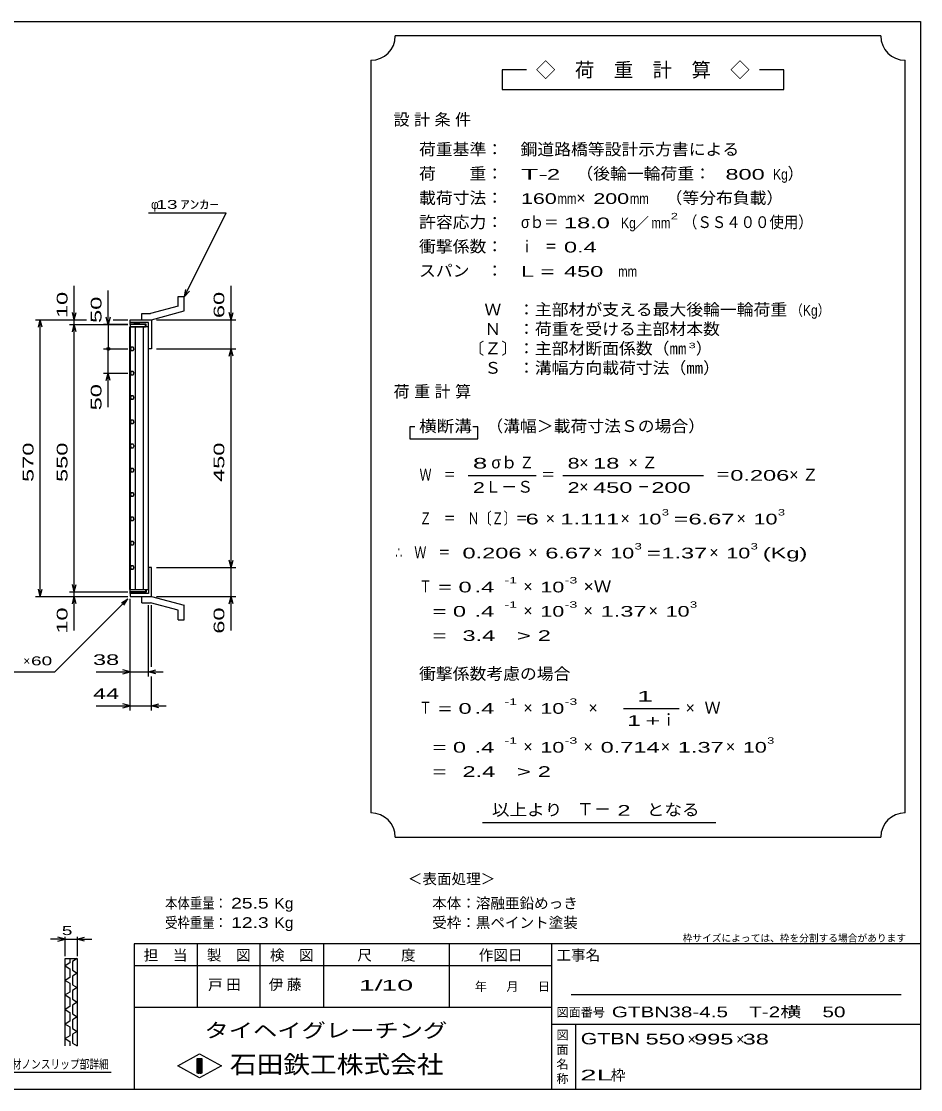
# Model space of a CAD drawing. Units: millimetres, scale not verified. Extents: x -1820 to 1736, y -1282 to 1048.
# Drawn here: x -116 to 1736, y -1152 to 1048 of the extents above; entities that cross this region are included whole.
import ezdxf
from ezdxf.enums import TextEntityAlignment as Align

# ---------------------------------------------------------------- set-up
doc = ezdxf.new("R2010")
doc.units = ezdxf.units.MM
doc.header["$LTSCALE"] = 10
for name, color, linetype, lineweight in [('0_2', 150, 'Continuous', 25), ('16', 3, 'Continuous', 25), ('19', 6, 'Continuous', 25), ('22', 4, 'Continuous', 25), ('24', 2, 'Continuous', 25), ('32', 4, 'Continuous', 25)]:
    doc.layers.add(name, color=color, linetype=linetype, lineweight=lineweight)
doc.styles.add('ベクトル', font='')
doc.styles.get('ベクトル').set_extended_font_data('ベクトル')

msp = doc.modelspace()

# ---------------------------------------------------------------- linework, layer by layer
at = {"layer": '0_2'}
for p, q in [((-1724, 1048.5), (1736, 1048.5)), ((1736, 1048.5), (1736, -1151.5)), ((1736, -851.5), (116, -851.5)), ((116, -851.5), (116, -1151.5)), ((246, -851.5), (246, -981.5)), ((376, -981.5), (376, -851.5)), ((506, -851.5), (506, -981.5)), ((766, -981.5), (766, -851.5)), ((976, -851.5), (976, -1151.5)), ((976, -896.5), (116, -896.5)), ((1696, -956.5), (1016, -956.5)), ((116, -981.5), (976, -981.5)), ((976, -1016.5), (1736, -1016.5)), ((1026, -1151.5), (1026, -1016.5)), ((206, -1102.5), (251, -1077.5)), ((251, -1077.5), (296, -1102.5)), ((246, -1087.5), (256, -1087.5)), ((246, -1117.5), (246, -1087.5)), ((246, -1087.5), (248, -1087.5)), ((248, -1087.5), (248, -1117.5)), ((250, -1117.5), (250, -1087.5)), ((250, -1087.5), (252, -1087.5)), ((252, -1087.5), (252, -1117.5)), ((254, -1117.5), (254, -1087.5)), ((254, -1087.5), (256, -1087.5)), ((256, -1087.5), (256, -1117.5)), ((256, -1087.5), (256, -1117.5)), ((251, -1127.5), (206, -1102.5)), ((256, -1117.5), (246, -1117.5)), ((248, -1117.5), (250, -1117.5)), ((296, -1102.5), (251, -1127.5)), ((252, -1117.5), (254, -1117.5)), ((1736, -1151.5), (-1724, -1151.5))]:
    msp.add_line(p, q, dxfattribs=at)
at = {"layer": '16'}
for p, q in [((107.3, -121.5), (107.3, 419.5)), ((107.3, 419.5), (108, 419.5)), ((140, 424), (108, 424)), ((108, 424), (108, 419.5)), ((108, 419.5), (140, 419.5)), ((108, 419.5), (108, -121.5)), ((146, 419.5), (108, 419.5)), ((113, 425), (109, 425)), ((122, 427), (113, 425)), ((118.5, 419.5), (118.5, -121.5)), ((131, 425), (122, 427)), ((141, 425), (131, 425)), ((135.5, -121.5), (135.5, 419.5)), ((140, 419.5), (140, 424)), ((141, 419.5), (141, 425)), ((146, -121.5), (146, 419.5)), ((109.98, 377.45), (108, 373.97)), ((113.98, 377.48), (109.98, 377.45)), ((116, 374), (113.98, 377.48)), ((114.02, 370.55), (116, 374.03)), ((108, 373.97), (110.02, 370.52)), ((110.02, 370.52), (114.02, 370.55)), ((109.98, 327.45), (108, 323.97)), ((108, 323.97), (110.02, 320.52)), ((113.98, 327.48), (109.98, 327.45)), ((110.02, 320.52), (114.02, 320.55)), ((116, 324), (113.98, 327.48)), ((114.02, 320.55), (116, 324.03)), ((109.98, 277.45), (108, 273.97)), ((108, 273.97), (110.02, 270.52)), ((113.98, 277.48), (109.98, 277.45)), ((110.02, 270.52), (114.02, 270.55)), ((116, 274), (113.98, 277.48)), ((114.02, 270.55), (116, 274.03)), ((109.98, 227.45), (108, 223.97)), ((108, 223.97), (110.02, 220.52)), ((113.98, 227.48), (109.98, 227.45)), ((110.02, 220.52), (114.02, 220.55)), ((116, 224), (113.98, 227.48)), ((114.02, 220.55), (116, 224.03)), ((109.98, 177.45), (108, 173.97)), ((113.98, 177.48), (109.98, 177.45)), ((116, 174), (113.98, 177.48)), ((108, 173.97), (110.02, 170.52)), ((110.02, 170.52), (114.02, 170.55)), ((114.02, 170.55), (116, 174.03)), ((109.98, 127.45), (108, 123.97)), ((108, 123.97), (110.02, 120.52)), ((113.98, 127.48), (109.98, 127.45)), ((110.02, 120.52), (114.02, 120.55)), ((116, 124), (113.98, 127.48)), ((114.02, 120.55), (116, 124.03)), ((109.98, 77.45), (108, 73.97)), ((108, 73.97), (110.02, 70.52)), ((113.98, 77.48), (109.98, 77.45)), ((110.02, 70.52), (114.02, 70.55)), ((116, 74), (113.98, 77.48)), ((114.02, 70.55), (116, 74.03)), ((109.98, 27.45), (108, 23.97)), ((108, 23.97), (110.02, 20.52)), ((113.98, 27.48), (109.98, 27.45)), ((116, 24), (113.98, 27.48)), ((114.02, 20.55), (116, 24.03)), ((110.02, 20.52), (114.02, 20.55)), ((109.98, -22.55), (108, -26.03)), ((108, -26.03), (110.02, -29.48)), ((113.98, -22.52), (109.98, -22.55)), ((110.02, -29.48), (114.02, -29.45)), ((116, -26), (113.98, -22.52)), ((114.02, -29.45), (116, -25.97)), ((109.98, -72.55), (108, -76.03)), ((108, -76.03), (110.02, -79.48)), ((113.98, -72.52), (109.98, -72.55)), ((110.02, -79.48), (114.02, -79.45)), ((116, -76), (113.98, -72.52)), ((114.02, -79.45), (116, -75.97)), ((108, -121.5), (107.3, -121.5)), ((108, -121.5), (140, -121.5)), ((108, -126), (108, -121.5)), ((108, -121.5), (146, -121.5)), ((140, -126), (108, -126)), ((113, -127), (109, -127)), ((122, -129), (113, -127)), ((131, -127), (122, -129)), ((141, -127), (131, -127)), ((140, -121.5), (140, -126)), ((141, -121.5), (141, -127))]:
    msp.add_line(p, q, dxfattribs=at)
at = {"layer": '19'}
for p, q in [((206.61, 462.1), (150.28, 447.01)), ((206.61, 482.12), (219.61, 482.12)), ((206.61, 462.1), (206.61, 482.12)), ((219.61, 452.12), (219.61, 482.12)), ((131.99, 447.01), (150.28, 447.01)), ((131.99, 434.01), (131.99, 447.01)), ((152, 434), (219.61, 452.12)), ((108, 424), (108, 434)), ((108, 428), (108, 434)), ((108, 434), (152, 434)), ((146, 428), (108, 428)), ((132, 434), (152, 434)), ((146, 374), (146, 428)), ((152, 434), (152, 374)), ((152, 374), (146, 374)), ((152, -76), (146, -76)), ((146, -76), (146, -130)), ((152, -136), (152, -76)), ((108, -130), (108, -120)), ((108, -130), (108, -136)), ((146, -130), (108, -130)), ((108, -136), (152, -136)), ((131.99, -149.01), (131.99, -136.01)), ((131.99, -149.01), (150.28, -149.01)), ((132, -136), (152, -136)), ((206.61, -164.1), (150.28, -149.01)), ((152, -136), (219.61, -154.12)), ((206.61, -184.12), (206.61, -164.1)), ((219.61, -184.12), (219.61, -154.12)), ((206.61, -184.12), (219.61, -184.12))]:
    msp.add_line(p, q, dxfattribs=at)
at = {"layer": '22'}
for p, q in [((146, 654), (306, 654)), ((220, 482), (306, 654)), ((-7, 434), (-7, 504)), ((63, 424), (63, 494)), ((220, 482), (223, 496.6)), ((220, 482), (230, 493)), ((316, 434), (316, 504)), ((-7, 434), (-11, 449)), ((-7, 434), (-3, 449)), ((316, 434), (312, 449)), ((316, 434), (320, 449)), ((-87, 434), (18, 434)), ((-81, 419), (-77, 434)), ((-73, 419), (-77, 434)), ((-77, -136), (-77, 434)), ((-17, 434), (18, 434)), ((-17, 424), (103, 424)), ((-11, 409), (-7, 424)), ((-7, 424), (-7, 434)), ((-3, 409), (-7, 424)), ((-7, -126), (-7, 424)), ((103, 424), (53, 424)), ((63, 424), (59, 439)), ((67, 439), (63, 424)), ((63, 424), (63, 374)), ((73, 434), (103, 434)), ((73, 434), (103, 434)), ((162, 434), (326, 434)), ((316, 374), (316, 434)), ((53, 374), (103, 374)), ((63, 324), (63, 374)), ((162, 374), (326, 374)), ((312, 359), (316, 374)), ((320, 359), (316, 374)), ((316, -76), (316, 374)), ((53, 324), (103, 324)), ((59, 309), (63, 324)), ((67, 309), (63, 324)), ((63, 254), (63, 324)), ((316, -76), (312, -61)), ((316, -76), (320, -61)), ((162, -76), (326, -76)), ((316, -136), (316, -76)), ((-77, -136), (-81, -121)), ((-77, -136), (-73, -121)), ((-17, -126), (103, -126)), ((-7, -126), (-11, -111)), ((-7, -126), (-3, -111)), ((-7, -136), (-7, -126)), ((-87, -136), (103, -136)), ((-47, -291), (103, -141)), ((-17, -136), (103, -136)), ((-11, -151), (-7, -136)), ((-3, -151), (-7, -136)), ((-7, -206), (-7, -136)), ((90, -149), (103, -141)), ((95, -154), (103, -141)), ((108, -301), (108, -141)), ((108, -371), (108, -141)), ((146, -301), (146, -154)), ((152, -281), (152, -154)), ((162, -136), (326, -136)), ((312, -151), (316, -136)), ((320, -151), (316, -136)), ((316, -206), (316, -136)), ((-247, -291), (-47, -291)), ((38, -291), (108, -291)), ((108, -291), (93, -287)), ((93, -295), (108, -291)), ((108, -291), (146, -291)), ((146, -291), (161, -287)), ((161, -295), (146, -291)), ((146, -291), (176, -291)), ((152, -371), (152, -301)), ((38, -361), (108, -361)), ((108, -361), (93, -357)), ((93, -365), (108, -361)), ((108, -361), (152, -361)), ((152, -361), (167, -357)), ((167, -365), (152, -361)), ((152, -361), (182, -361))]:
    msp.add_line(p, q, dxfattribs=at)
msp.add_circle((63, 374), 3, dxfattribs=at)
at = {"layer": '24', "color": 4}
for p, q in [((1654, 1018.5), (654, 1018.5)), ((604, 968.5), (604, -581.5)), ((1704, -581.5), (1704, 968.5)), ((924, 948.5), (874, 948.5)), ((874, 948.5), (874, 908.5)), ((1454, 948.5), (1404, 948.5)), ((1454, 908.5), (1454, 948.5)), ((874, 908.5), (1454, 908.5)), ((694, 213.5), (684, 213.5)), ((684, 213.5), (684, 188.5)), ((824, 213.5), (814, 213.5)), ((824, 188.5), (824, 213.5)), ((684, 188.5), (824, 188.5)), ((804, 113.5), (944, 113.5)), ((999, 113.5), (1289, 113.5)), ((1124, -366.5), (1239, -366.5)), ((834, -601.5), (1314, -601.5)), ((654, -631.5), (1654, -631.5))]:
    msp.add_line(p, q, dxfattribs=at)
for centre, start, end in [((604, 1018.5), 270, 0), ((1704, 1018.5), 180, 270), ((604, -631.5), 0, 90), ((1704, -631.5), 90, 180)]:
    msp.add_arc(centre, 50, start, end, dxfattribs=at)
at = {"layer": '32'}
for p, q in [((-26, -841.5), (-56, -841.5)), ((-26, -841.5), (-41, -837.5)), ((-41, -845.5), (-26, -841.5)), ((-26, -876.5), (-26, -836.5)), ((-26, -841.5), (-1, -841.5)), ((-1, -836.5), (-1, -876.5)), ((-1, -841.5), (14, -837.5)), ((14, -845.5), (-1, -841.5)), ((-1, -841.5), (29, -841.5)), ((-26, -881.5), (-1, -881.5)), ((-26, -1061.5), (-26, -881.5)), ((-16, -890.5), (-26, -896.5)), ((-26, -896.5), (-16, -902.5)), ((-16, -881.5), (-16, -890.5)), ((-1, -881.5), (-11, -887.5)), ((-11, -887.5), (-11, -905.5)), ((-1, -881.5), (-1, -1061.5)), ((-16, -920.5), (-26, -926.5)), ((-16, -902.5), (-16, -920.5)), ((-11, -905.5), (-1, -911.5)), ((-1, -911.5), (-11, -917.5)), ((-11, -917.5), (-11, -935.5)), ((-26, -926.5), (-16, -932.5)), ((-16, -932.5), (-16, -950.5)), ((-11, -935.5), (-1, -941.5)), ((-1, -941.5), (-11, -947.5)), ((-16, -950.5), (-26, -956.5)), ((-26, -956.5), (-16, -962.5)), ((-16, -962.5), (-16, -980.5)), ((-11, -947.5), (-11, -965.5)), ((-11, -965.5), (-1, -971.5)), ((-16, -980.5), (-26, -986.5)), ((-26, -986.5), (-16, -992.5)), ((-1, -971.5), (-11, -977.5)), ((-11, -977.5), (-11, -995.5)), ((-16, -1010.5), (-26, -1016.5)), ((-16, -992.5), (-16, -1010.5)), ((-11, -995.5), (-1, -1001.5)), ((-1, -1001.5), (-11, -1007.5)), ((-11, -1007.5), (-11, -1025.5)), ((-26, -1016.5), (-16, -1022.5)), ((-16, -1022.5), (-16, -1040.5)), ((-11, -1025.5), (-1, -1031.5)), ((-1, -1031.5), (-11, -1037.5)), ((-16, -1040.5), (-26, -1046.5)), ((-26, -1046.5), (-16, -1052.5)), ((-16, -1052.5), (-16, -1061.5)), ((-11, -1037.5), (-11, -1055.5)), ((-11, -1055.5), (-1, -1061.5)), ((69, -1116.5), (-186, -1116.5))]:
    msp.add_line(p, q, dxfattribs=at)

# ---------------------------------------------------------------- texts
at = {"layer": '0_2', "style": 'ベクトル'}
for s, height, p in [('枠サイズによっては、枠を分割する場合があります', 14.66, (1246, -839.5)), ('担\u3000当', 21.99, (136, -874.5)), ('製\u3000図', 21.99, (266, -874.5)), ('検\u3000図', 21.99, (396, -874.5)), ('尺\u3000\u3000度', 21.99, (576, -874.5)), ('作図日', 21.99, (826, -874.5)), ('工事名', 21.99, (986, -874.5)), ('年', 18.33, (818, -939)), ('月', 18.33, (883, -939)), ('日', 18.33, (948, -939)), ('図面番号', 18.33, (986, -992)), ('図', 18.33, (986, -1039)), ('面', 18.33, (986, -1069)), ('名', 18.33, (986, -1099)), ('称', 18.33, (986, -1129))]:
    msp.add_text(s, height=height, dxfattribs=at).set_placement(p, align=Align.MIDDLE_LEFT)
at = {"layer": '0_2', "color": 222, "style": 'ベクトル'}
for s, height, width, p in [('タイヘイグレーチング', 29.33, 1.25, (261, -1029.5)), ('石田鉄工株式会社', 36.66, 1.1, (313.5, -1099.5))]:
    msp.add_text(s, height=height, dxfattribs=dict(at, width=width)).set_placement(p, align=Align.MIDDLE_LEFT)
at = {"layer": '22', "color": 2, "style": 'ベクトル'}
for s, height, p in [('φ', 18.33, (151, 671.5)), ('×', 18.33, (-112, -268.5)), ('＜表面処理＞', 21.99, (680, -717.5)), ('本体：', 21.99, (730, -767.5)), ('溶融亜鉛めっき', 21.99, (820, -767.5)), ('受枠：', 21.99, (730, -807.5)), ('黒ペイント塗装', 21.99, (820, -807.5)), ('×', 21.99, (1256, -1047.5)), ('×', 21.99, (1356, -1047.5)), ('枠', 21.99, (1098, -1121.5))]:
    msp.add_text(s, height=height, dxfattribs=at).set_placement(p, align=Align.MIDDLE_LEFT)
for s, height, width, p in [(' 13 ', 18.33, 1.6, (151, 671.5)), ('ｱﾝｶｰ', 18.33, 1.6, (211, 671.5)), (' 60 ', 18.33, 1.6, (-107, -268.5)), (' 38 ', 21.99, 1.65, (18, -266)), (' 44 ', 21.99, 1.65, (18, -336)), ('本体重量：', 21.99, 0.85, (180, -767.5)), (' 25.5', 21.99, 1.35, (305, -767.5)), ('Kg', 21.99, 1.1, (405, -767.5)), ('受枠重量：', 21.99, 0.85, (180, -807.5)), (' 12.3', 21.99, 1.35, (305, -807.5)), ('Kg', 21.99, 1.1, (405, -807.5)), ('1/', 21.99, 2, (579, -936.5)), (' 10 ', 21.99, 2, (609, -936.5)), ('GTBN38-4.5\u3000T-2横\u300050  ', 21.99, 1.45, (1100, -991.5)), ('GTBN', 23.46, 1.4, (1036, -1046.5)), (' 550 ', 21.99, 1.65, (1156, -1047.5)), (' 995 ', 21.99, 1.65, (1256, -1047.5)), (' 38 ', 21.99, 1.65, (1356, -1047.5)), ('2L', 21.99, 2.05, (1035, -1121.5))]:
    msp.add_text(s, height=height, dxfattribs=dict(at, width=width)).set_placement(p, align=Align.MIDDLE_LEFT)
at = {"layer": '22', "color": 2, "style": 'ベクトル', "width": 1.65}
for s, p in [(' 10 ', (-32, 424)), (' 60 ', (291, 424)), (' 50 ', (38, 414)), (' 50 ', (38, 234)), (' 570 ', (-102, 86.5)), (' 550 ', (-32, 86.5)), (' 450 ', (291, 86.5)), (' 10 ', (-32, -226)), (' 60 ', (291, -226))]:
    msp.add_text(s, height=21.99, rotation=90, dxfattribs=at).set_placement(p, align=Align.MIDDLE_LEFT)
at = {"layer": '22', "color": 2, "char_height": 21.99, "attachment_point": 4, "style": 'ベクトル'}
for s, insert in [('\\T1.25;戸田\u3000', (268.5, -936.5)), ('\\T1.25;伊藤\u3000', (393.5, -936.5))]:
    msp.add_mtext(s, dxfattribs=dict(at, insert=insert))
at = {"layer": '24', "style": 'ベクトル'}
for s, height, p in [('◇\u3000荷\u3000重\u3000計\u3000算\u3000◇', 29.33, (944, 948.5)), ('）', 24.19, (1462, 735)), ('×', 24.19, (1027, 685)), ('／', 21.99, (1146.5, 633.5)), ('）', 24.19, (1273, 375)), ('σｂ', 24.19, (852, 140)), ('×', 24.19, (1033, 140)), ('Ｌ－Ｓ', 24.19, (839, 90)), ('×', 24.19, (1033, 90)), ('×', 24.19, (964, 25)), ('×', 24.19, (1118, 25)), ('×', 24.19, (1357, 25)), ('×', 24.19, (928, -45)), ('×', 24.19, (1062, -45)), ('×', 24.19, (1301, -45)), ('×', 24.19, (918, -115)), ('×', 24.19, (918, -165)), ('×', 24.19, (1042, -165)), ('×', 24.19, (1176, -165)), ('×', 24.19, (918, -365)), ('×', 24.19, (1052, -365)), ('×', 24.19, (1252, -365)), ('Ｗ', 24.19, (1291, -365)), ('ｉ', 24.19, (1200.5, -390)), ('×', 24.19, (918, -445)), ('×', 24.19, (1042, -445)), ('×', 24.19, (1201, -445)), ('×', 24.19, (1335, -445)), ('Ｔ－', 25.66, (1028, -574))]:
    msp.add_text(s, height=height, dxfattribs=at).set_placement(p, align=Align.MIDDLE_LEFT)
for s, height, width, p in [('荷重基準：\u3000', 24.19, 1.05, (703, 785)), ('鋼道路橋等設計示方書による', 24.19, 1.05, (912, 785)), ('荷\u3000\u3000重：\u3000', 24.19, 1.05, (703, 735)), ('（後輪一輪荷重：', 24.19, 1.05, (1027, 735)), ('T-', 21.99, 2, (913, 733.5)), (' 2 ', 21.99, 1.65, (953, 733.5)), ('  800', 21.99, 1.65, (1307, 733.5)), ('Kg', 21.99, 0.85, (1432, 733.5)), ('載荷寸法：\u3000', 24.19, 1.05, (703, 685)), ('160', 21.99, 1.5, (913, 683.5)), ('mm', 21.99, 0.8, (988, 683.5)), ('200', 21.99, 1.5, (1062, 683.5)), ('mm', 21.99, 0.8, (1137, 683.5)), ('\u3000（等分布負載）', 24.19, 1.05, (1176, 685)), ('許容応力：\u3000', 24.19, 1.05, (703, 635)), ('σｂ＝', 24.19, 0.9, (913, 635)), (' 18.0', 21.99, 1.65, (988, 633.5)), ('Kg', 21.99, 0.85, (1119, 633.5)), ('mm', 21.99, 0.8, (1181.5, 633.5)), ('2', 13.2, 1.5, (1221.5, 647.5)), ('（ＳＳ４００使用）', 24.19, 0.9, (1246.5, 635)), ('衝撃係数：\u3000', 24.19, 1.05, (703, 585)), ('ｉ\u3000＝', 24.19, 0.75, (913, 585)), (' 0.4', 21.99, 1.65, (988, 583.5)), ('スパン\u3000：\u3000', 24.19, 1.05, (703, 535)), ('L =', 21.99, 1.65, (913, 533.5)), (' 450 ', 21.99, 1.65, (988, 533.5)), ('mm', 21.99, 0.8, (1113, 533.5)), ('\u3000Ｗ\u3000：主部材が支える最大後輪一輪荷重', 24.19, 1.05, (803, 455)), ('（Kg）', 21.99, 0.85, (1468, 453.5)), ('\u3000Ｎ\u3000：荷重を受ける主部材本数', 24.19, 1.05, (803, 415)), ('〔Ｚ〕：主部材断面係数（㎜', 24.19, 1.05, (803, 375)), ('3', 11, 1.8, (1258, 381)), ('\u3000Ｓ\u3000：溝幅方向載荷寸法（㎜）', 24.19, 1.05, (803, 335)), ('横断溝', 24.19, 1.1, (703, 215)), ('\u3000（溝幅＞載荷寸法Ｓの場合）', 24.19, 1.05, (807, 215)), ('8', 21.99, 1.8, (814, 138.5)), ('Ｚ', 24.19, 0.9, (910, 140)), ('8', 21.99, 1.5, (1009, 138.5)), (' 18 ', 21.99, 1.65, (1048, 138.5)), ('Ｗ\u3000＝', 24.19, 0.75, (704, 115)), ('＝', 24.19, 0.9, (954, 115)), ('＝', 24.19, 0.9, (1314, 115)), ('0.206', 21.99, 1.65, (1344, 113.5)), ('2', 21.99, 1.5, (814, 88.5)), ('2', 21.99, 1.5, (1009, 88.5)), (' 450 ', 21.99, 1.65, (1048, 88.5)), ('－', 24.19, 0.75, (1153, 90)), (' 200 ', 21.99, 1.65, (1168, 88.5)), ('3', 13.2, 1.5, (1203, 37.5)), ('3', 13.2, 1.5, (1442, 37.5)), ('Ｚ\u3000＝\u3000Ｎ〔Ｚ〕＝', 24.19, 0.75, (704, 25)), (' 6 ', 21.99, 1.65, (909, 23.5)), ('1.111', 21.99, 1.65, (994, 23.5)), ('10', 21.99, 1.5, (1153, 23.5)), ('=', 21.99, 1.7, (1228, 23.5)), ('6.67', 21.99, 1.65, (1258, 23.5)), ('10', 21.99, 1.5, (1392, 23.5)), ('∴\u3000Ｗ\u3000＝', 24.19, 0.75, (654, -45)), (' 0.206', 21.99, 1.65, (779, -46.5)), ('6.67', 21.99, 1.65, (963, -46.5)), ('10', 21.99, 1.5, (1097, -46.5)), ('3', 13.2, 1.5, (1147, -32.5)), ('=', 21.99, 1.7, (1172, -46.5)), ('1.37', 21.99, 1.65, (1202, -46.5)), ('10', 21.99, 1.5, (1336, -46.5)), ('3', 13.2, 1.5, (1386, -32.5)), ('(Kg)', 21.99, 1.65, (1411, -46.5)), ('Ｔ', 24.19, 0.75, (704, -115)), (' = 0', 21.99, 1.65, (729, -116.5)), (' .4 ', 21.99, 1.65, (804, -116.5)), ('-1', 13.2, 1.65, (879, -102.5)), ('10', 21.99, 1.5, (953, -116.5)), ('-3', 13.2, 1.65, (1003, -102.5)), ('×Ｗ', 24.19, 1.1, (1042, -115)), ('-1', 13.2, 1.65, (879, -152.5)), ('-3', 13.2, 1.65, (1003, -152.5)), ('3', 13.2, 1.5, (1261, -152.5)), ('  = 0', 21.99, 1.65, (704, -166.5)), (' .4 ', 21.99, 1.65, (804, -166.5)), ('10', 21.99, 1.5, (953, -166.5)), ('1.37', 21.99, 1.65, (1077, -166.5)), ('10', 21.99, 1.5, (1211, -166.5)), ('  =', 21.99, 1.65, (704, -216.5)), (' 3.4', 21.99, 1.65, (779, -216.5)), ('>', 21.99, 1.7, (904, -216.5)), (' 2 ', 21.99, 1.65, (934, -216.5)), ('衝撃係数考慮の場合', 24.19, 1.05, (703, -295)), ('-1', 13.2, 1.65, (879, -352.5)), ('-3', 13.2, 1.65, (1003, -352.5)), ('Ｔ', 24.19, 0.75, (704, -365)), (' = 0', 21.99, 1.65, (729, -366.5)), (' .4 ', 21.99, 1.65, (804, -366.5)), ('10', 21.99, 1.5, (953, -366.5)), ('  = 0', 21.99, 1.65, (704, -446.5)), (' .4 ', 21.99, 1.65, (804, -446.5)), ('-1', 13.2, 1.65, (879, -432.5)), ('10', 21.99, 1.5, (953, -446.5)), ('-3', 13.2, 1.65, (1003, -432.5)), ('0.714', 21.99, 1.65, (1077, -446.5)), ('1.37', 21.99, 1.65, (1236, -446.5)), ('10', 21.99, 1.5, (1370, -446.5)), ('3', 13.2, 1.5, (1420, -432.5)), ('  =', 21.99, 1.65, (704, -496.5)), (' 2.4', 21.99, 1.65, (779, -496.5)), ('>', 21.99, 1.7, (904, -496.5)), (' 2 ', 21.99, 1.65, (934, -496.5)), ('以上より\u3000', 24.19, 1.1, (853, -575)), (' 2 ', 21.99, 1.65, (1098, -576.5)), ('となる', 24.19, 1.1, (1172, -575))]:
    msp.add_text(s, height=height, dxfattribs=dict(at, width=width)).set_placement(p, align=Align.MIDDLE_LEFT)
at = {"layer": '24', "attachment_point": 4, "style": 'ベクトル'}
for s, insert, char_height in [('\\T1.28;設計条件', (650.5, 845), 24.19), ('\\T1.28;荷重計算', (650.5, 285), 24.19), ('\\T1.42;×Ｚ', (1134.5, 140), 24.19), ('\\T1.42;×Ｚ', (1465.5, 115), 24.19), ('\\T1.25;\\W2;\\~1\\~', (1131.5, -341.5), 21.99), ('\\T1.33;\\W1.75;1+', (1131.5, -391.5), 21.99)]:
    msp.add_mtext(s, dxfattribs=dict(at, insert=insert, char_height=char_height))
at = {"layer": '32', "color": 2, "style": 'ベクトル'}
for s, width, p in [(' 5 ', 1.6, (-43.5, -824)), ('主部材ノンスリップ部詳細', 0.8, (-176, -1099))]:
    msp.add_text(s, height=18.33, dxfattribs=dict(at, width=width)).set_placement(p, align=Align.MIDDLE_LEFT)

doc.saveas('drawing.dxf')
